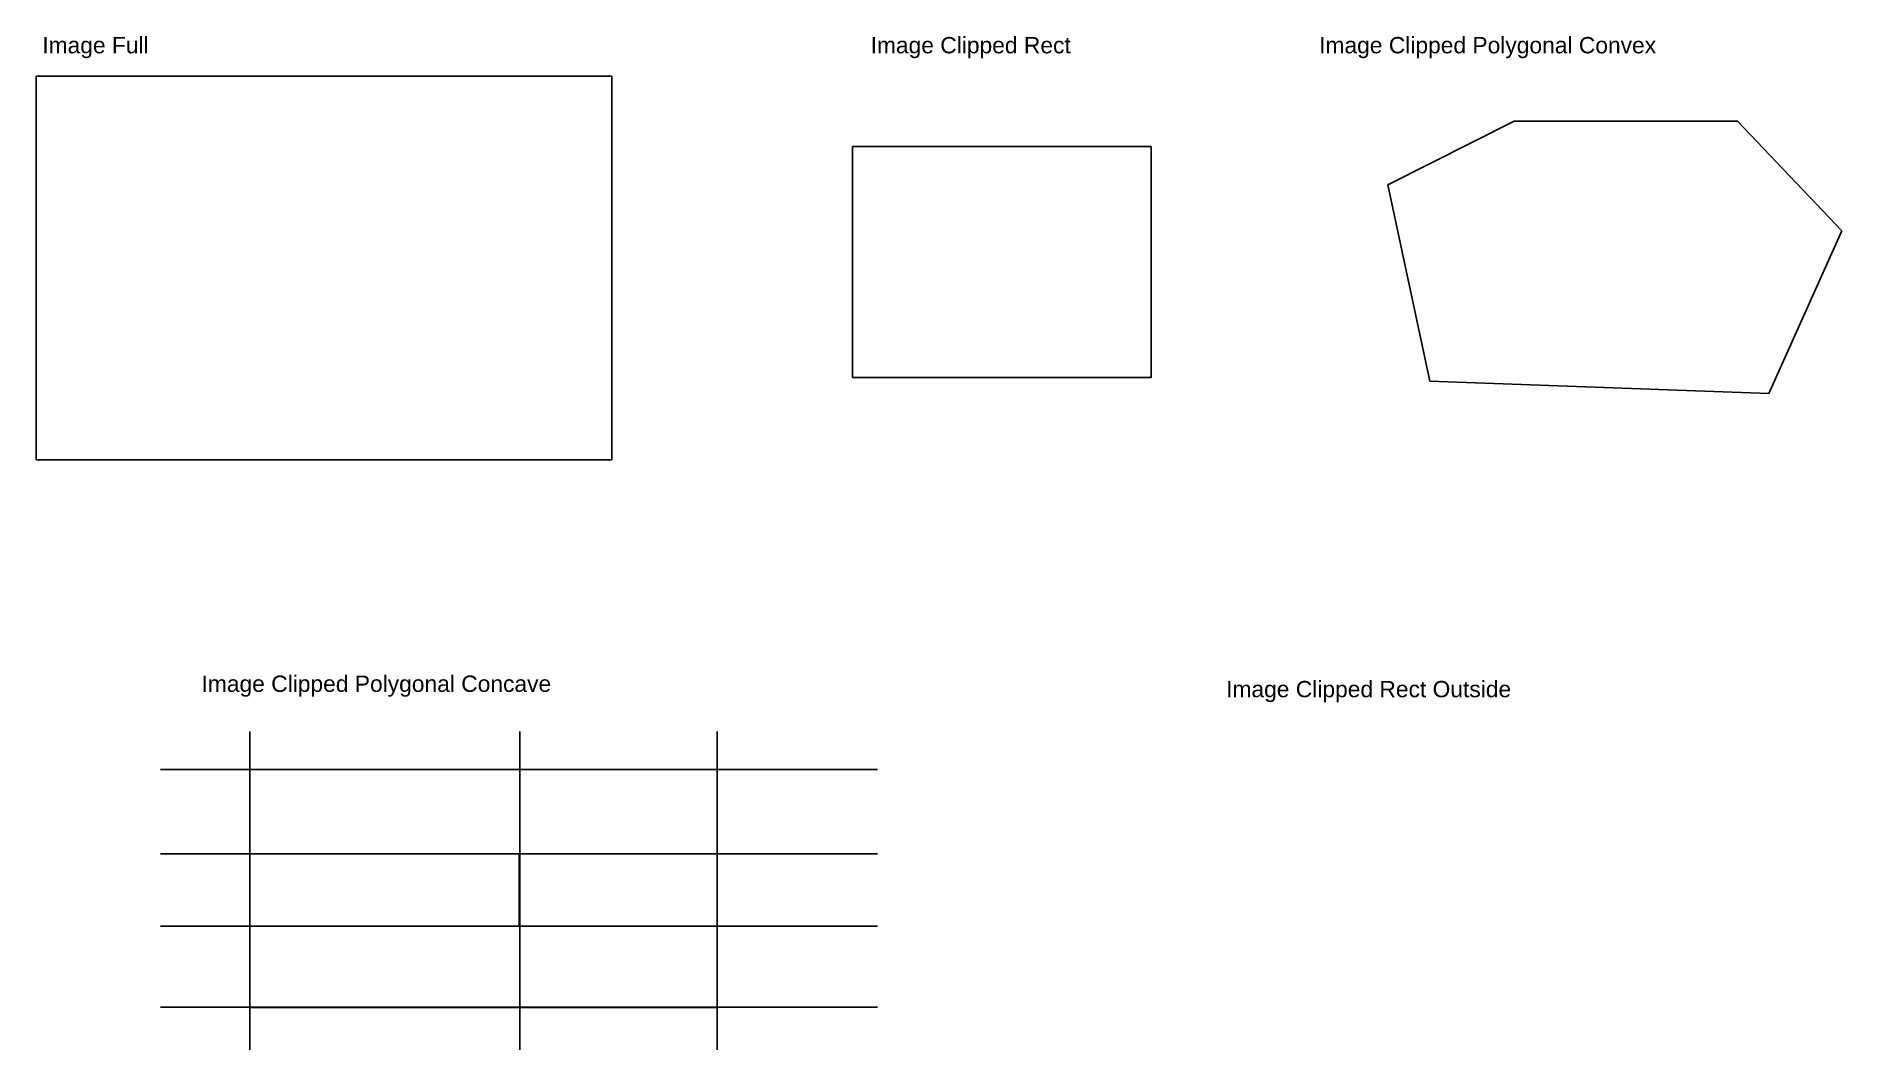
# Model space of a CAD drawing. Header units: millimetres. Extents: x 3 to 114, y 30 to 92.
import ezdxf

# ---------------------------------------------------------------- set-up
doc = ezdxf.new("R2010")
doc.units = ezdxf.units.MM
doc.header["$XCLIPFRAME"] = 0
doc.styles.add('Notes', font='arial.ttf', dxfattribs={"height": 3})
picture_1 = doc.add_image_def('image1.jpg', size_in_pixel=(1000, 667))

msp = doc.modelspace()

# ---------------------------------------------------------------- linework, layer by layer
for p, q in [((16.08, 49.2), (16.08, 29.69)), ((32.62, 49.2), (32.62, 29.69)), ((44.73, 49.2), (44.73, 29.69)), ((10.6, 46.87), (54.55, 46.87)), ((10.6, 41.71), (54.55, 41.71)), ((10.6, 37.28), (54.55, 37.28)), ((10.6, 32.3), (54.55, 32.3))]:
    msp.add_line(p, q)

# ---------------------------------------------------------------- texts
at = {"char_height": 1, "attachment_point": 1, "style": 'Notes'}
for s, insert, width in [('Image Full', (3.36, 91.76), 10.161), ('Image Clipped Rect', (54.13, 91.76), 15.2781), ('Image Clipped Polygonal Convex', (81.62, 91.76), 24.8179), ('Image Clipped Polygonal Concave', (13.12, 52.63), 24.8179), ('Image Clipped Rect Outside', (75.92, 52.3), 18.8027)]:
    msp.add_mtext(s, dxfattribs=dict(at, insert=insert, width=width))

# ---------------------------------------------------------------- pictures from other files: only their frames are drawn
image = msp.add_image(picture_1, insert=(2.98, 65.84), size_in_units=(35.28, 23.53))
image.dxf.flags = 7
image = msp.add_image(picture_1, insert=(81.03, 65.84), size_in_units=(35.28, 23.53))
image.set_boundary_path([(135.8, 188.6), (355.2, 78), (743.2, 78), (924.54, 268.4), (797.6, 551.25), (208.34, 529.5), (135.8, 188.6)])
image = msp.add_image(picture_1, insert=(45.45, 65.84), size_in_units=(35.28, 23.53))
image.set_boundary_path([(213.8, 523.27), (733.16, 121.8)])
image = msp.add_image(picture_1, insert=(12.52, 26.71), size_in_units=(35.28, 23.53))
image.set_boundary_path([(100.53, 95.07), (912.57, 95.07), (912.57, 508.2), (100.53, 508.2), (100.53, 367.04), (568.07, 367.04), (568.07, 241.4), (100.53, 241.4), (100.53, 95.07)])

doc.saveas('drawing.dxf')
